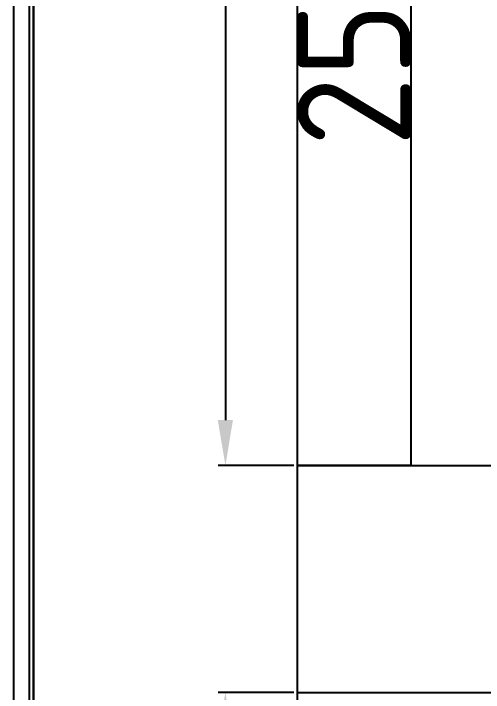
# Model space of a CAD drawing. Header units: millimetres. Extents: x 41350 to 54029, y 25852 to 34717.
# Drawn here: x 46784.4 to 46867.2, y 33587.5 to 33707.2 of the extents above; entities that cross this region are included whole.
import ezdxf

# ---------------------------------------------------------------- set-up
doc = ezdxf.new("R2010")
doc.units = ezdxf.units.MM
doc.layers.add('! NO PLOT !', color=7, linetype='Continuous', true_color=0xff75dd, plot=False)
doc.layers.add('000-PI-Oprema', color=30, linetype='Continuous', lineweight=5)
doc.layers.add('000-PI-ORMAR', color=2, linetype='Continuous')
doc.layers.add('002-PI-Kabelska kanalica', color=150, linetype='Continuous')
doc.styles.add('PI0', font='isocpeur.ttf', dxfattribs={"width": 0.9})
doc.styles.get("Standard").update_dxf_attribs({"font": 'arial.ttf'})
doc.dimstyles.new('ISO-25-lb', dxfattribs={"dimtxt": 8, "dimasz": 8, "dimexe": 1.25, "dimexo": 0.625, "dimtad": 1, "dimtxsty": 'Standard', "dimcen": 5, "dimadec": 0, "dimazin": 0, "dimtfac": 1, "dimtmove": 0, "dimatfit": 3, "dimfxl": 1, "dimarcsym": 0})

# ---------------------------------------------------------------- blocks, each defined once
blk = doc.blocks.new('8606.000_back')
at = {"layer": '000-PI-ORMAR'}
for p, q in [((47606.03, 38573.17), (47606.03, 36588.67)), ((47602.52, 38552.67), (47602.52, 36601.67)), ((47605.24, 38552.67), (47605.24, 36601.67)), ((47606.02, 36601.67), (47606.02, 38552.53))]:
    blk.add_line(p, q, dxfattribs=at)
blk = doc.blocks.new('8606.000_montažna')
at = {"layer": '000-PI-ORMAR'}
blk.add_line((50683.39, 38449.42), (50683.39, 36559.42), dxfattribs=at)
blk = doc.blocks.new('*U274')
at = {"layer": '002-PI-Kabelska kanalica'}
for p, q in [((-20, -100), (-20, 399)), ((20, -100), (20, 399)), ((-20, -100), (20, -100))]:
    blk.add_line(p, q, dxfattribs=at)
blk = doc.blocks.new('*U264')
at = {"layer": '002-PI-Kabelska kanalica'}
for p, q in [((-20, 80), (0, 80)), ((-20, -100), (-20, 80)), ((0, -100), (0, 80))]:
    blk.add_line(p, q, dxfattribs=at)
blk = doc.blocks.new('*D285')
at = {"layer": '! NO PLOT !', "color": 0, "linetype": 'Continuous', "lineweight": -2, "ltscale": 0.25, "transparency": 16777216}
for p, q in [((46833.77, 33807.53), (46820.48, 33807.53)), ((46821.73, 33799.53), (46821.73, 33635.53)), ((46833.77, 33627.53), (46820.48, 33627.53))]:
    blk.add_line(p, q, dxfattribs=at)
at = {"layer": '! NO PLOT !', "color": 0, "ltscale": 0.25, "transparency": 16777216}
for points in [[(46820.39, 33799.53), (46823.06, 33799.53), (46821.73, 33807.53)], [(46820.39, 33635.53), (46823.06, 33635.53), (46821.73, 33627.53)]]:
    blk.add_solid(points, dxfattribs=at)
at = {"layer": 'Defpoints', "color": 0, "ltscale": 0.25, "transparency": 16777216}
for p in [(46834.4, 33807.53), (46821.73, 33627.53), (46834.4, 33627.53)]:
    blk.add_point(p, dxfattribs=at)
at = {"layer": '! NO PLOT !', "color": 0, "ltscale": 0.25, "transparency": 16777216, "insert": (46817.02, 33717.53), "char_height": 8, "attachment_point": 5, "rotation": 90}
blk.add_mtext('180', dxfattribs=at)
blk = doc.blocks.new('*D425')
at = {"layer": '! NO PLOT !', "color": 0, "linetype": 'Continuous', "lineweight": -2, "ltscale": 0.25, "transparency": 16777216}
for p, q in [((46833.77, 33587.53), (46820.48, 33587.53)), ((46821.73, 33383.53), (46821.73, 33579.53)), ((46833.77, 33375.53), (46820.48, 33375.53))]:
    blk.add_line(p, q, dxfattribs=at)
at = {"layer": '! NO PLOT !', "color": 0, "ltscale": 0.25, "transparency": 16777216}
for points in [[(46820.39, 33579.53), (46823.06, 33579.53), (46821.73, 33587.53)], [(46820.39, 33383.53), (46823.06, 33383.53), (46821.73, 33375.53)]]:
    blk.add_solid(points, dxfattribs=at)
at = {"layer": 'Defpoints', "color": 0, "ltscale": 0.25, "transparency": 16777216}
for p in [(46821.73, 33587.53), (46834.4, 33587.53), (46834.4, 33375.53)]:
    blk.add_point(p, dxfattribs=at)
at = {"layer": '! NO PLOT !', "color": 0, "ltscale": 0.25, "transparency": 16777216, "insert": (46817.08, 33481.53), "char_height": 8, "attachment_point": 5, "rotation": 90}
blk.add_mtext('212', dxfattribs=at)

msp = doc.modelspace()

# ---------------------------------------------------------------- block references
for name, p, rotation in [('*U264', (46834.397, 33707.528), 180), ('*U274', (46934.397, 33607.528), 270)]:
    msp.add_blockref(name, p, dxfattribs=dict(rotation=rotation))
at = {"layer": '000-PI-Oprema'}
for name, p in [('8606.000_back', (-818.121, -4713.642)), ('8606.000_montažna', (-3848.998, -4641.89))]:
    msp.add_blockref(name, p, dxfattribs=at)

# ---------------------------------------------------------------- texts
at = {"insert": (46844.397, 33717.528), "char_height": 20, "width": 16.78721, "attachment_point": 5, "rotation": 90, "style": 'PI0'}
msp.add_mtext('25X80', dxfattribs=at)

# ---------------------------------------------------------------- dimensions: what is measured, and where the dimension line sits
at = {"layer": '! NO PLOT !', "ltscale": 0.25}
for base, p1, p2, picture, middle in [((46821.725, 33627.528), (46834.397, 33807.528), (46834.397, 33627.528), '*D285', (46817.016, 33717.528)), ((46821.725, 33587.528), (46834.397, 33375.528), (46834.397, 33587.528), '*D425', (46817.084, 33481.528))]:
    dim = msp.add_linear_dim(base=base, p1=p1, p2=p2, angle=90, dimstyle='ISO-25-lb', dxfattribs=at)
    dim.commit()
    dim.dimension.update_dxf_attribs({"geometry": picture, "text_midpoint": middle})

doc.saveas('drawing.dxf')
